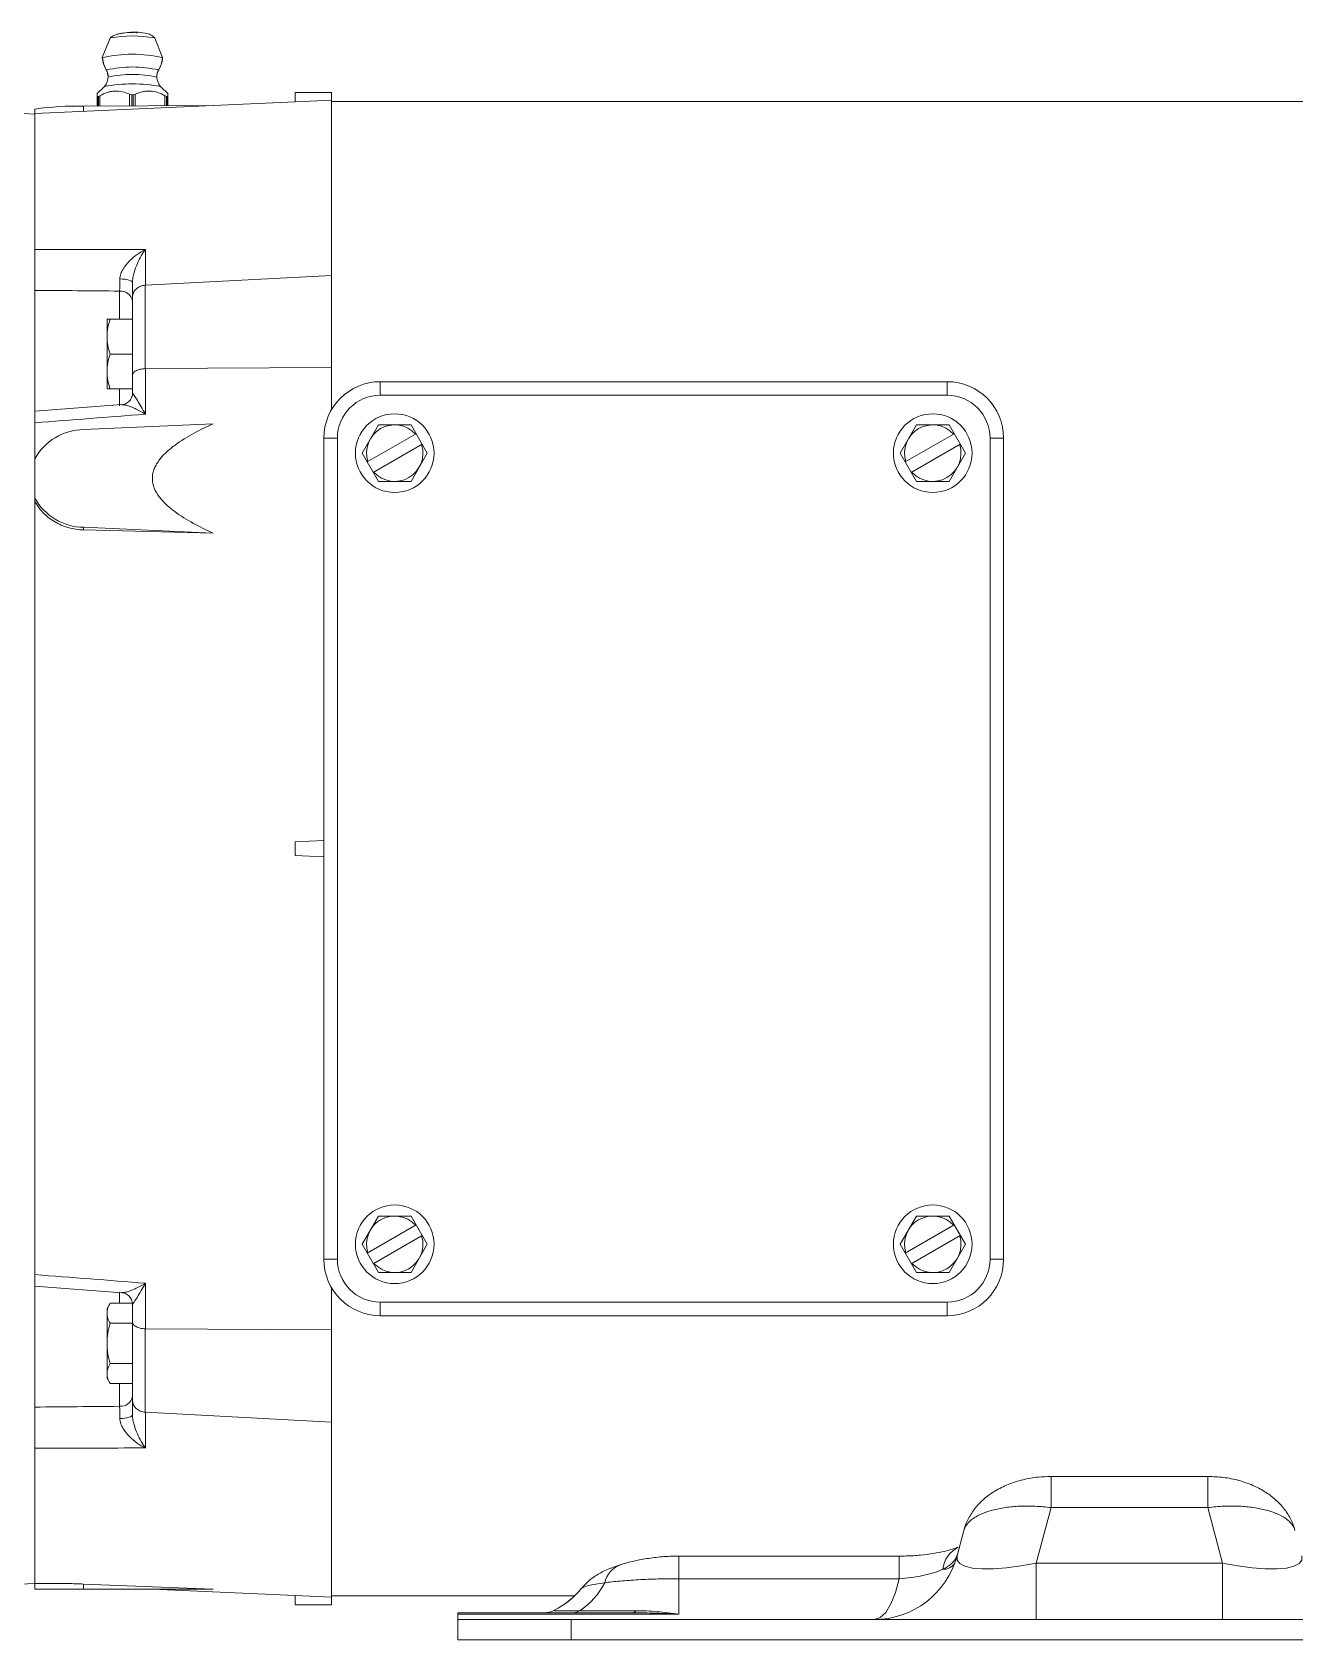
# Paper-space layout '_Front' of a CAD drawing. Header units: inches. Extents: x -11.6 to 6.2, y -3.6 to 3.6.
# Drawn here: x -6.07 to -0.49, y -3.5 to 3.61 of the extents above; entities that cross this region are included whole.
import ezdxf

# ---------------------------------------------------------------- set-up
doc = ezdxf.new("R2010")
doc.units = ezdxf.units.IN
doc.header["$MEASUREMENT"] = 0

psp = doc.layouts.new('_Front')

# ---------------------------------------------------------------- linework, layer by layer
at = {"color": 7, "linetype": 'Continuous', "lineweight": 15}
for p, q in [((-5.7284, 3.5857), (-5.7633, 3.4997)), ((-5.727, 3.5868), (-5.7284, 3.5857)), ((-5.5316, 3.5857), (-5.5329, 3.5868)), ((-5.4967, 3.4997), (-5.5316, 3.5857)), ((-5.7378, 3.414), (-5.7406, 3.4019)), ((-5.52, 3.4018), (-5.5222, 3.414)), ((-5.7556, 3.3712), (-5.7875, 3.3395)), ((-5.7543, 3.3721), (-5.7556, 3.3712)), ((-5.5044, 3.3712), (-5.5057, 3.372)), ((-5.4725, 3.3395), (-5.5044, 3.3712)), ((-4.91, 3.3038), (-4.91, 3.345)), ((-4.91, 3.345), (-4.75, 3.345)), ((-4.75, 1.941), (-4.75, 3.345)), ((-6.062, 3.25), (-6.6244, 3.2795)), ((-4.91, 3.3039), (-6.062, 3.253)), ((-6.062, 3.2723), (-6.062, 2.6516)), ((-5.2726, 3.2879), (-5.8461, 3.2853)), ((-5.7865, 3.3293), (-5.7865, 3.2856)), ((-5.6269, 3.3358), (-5.6331, 3.3358)), ((-5.4735, 3.287), (-5.4735, 3.3393)), ((-4.75, 3.3108), (-4.91, 3.3038)), ((2.5, 3.306), (-4.75, 3.306)), ((-6.062, 2.6333), (-6.062, 1.9048)), ((-5.5727, 2.6511), (-5.5727, 2.4926)), ((-5.63, 2.016), (-5.63, 2.504)), ((-5.5731, 2.4926), (-5.5731, 2.1237)), ((-4.75, 2.5364), (-5.5727, 2.4926)), ((-5.7425, 2.0342), (-5.7425, 2.3427)), ((-5.63, 2.3427), (-5.7287, 2.3427)), ((-5.63, 2.1885), (-5.7287, 2.1885)), ((-5.5727, 2.1237), (-4.75, 2.1283)), ((-5.5727, 2.1237), (-5.5727, 1.9223)), ((-4.5335, 2.006), (-4.5335, 2.066)), ((-4.5335, 2.066), (-2.0265, 2.066)), ((-2.0265, 2.006), (-2.0265, 2.066)), ((-5.63, 2.0342), (-5.7287, 2.0342)), ((-2.0265, 2.006), (-4.5335, 2.006)), ((-5.677, 1.9645), (-6.0622, 1.9358)), ((-6.062, 1.8844), (-6.062, -1.8844)), ((-5.8461, 1.8542), (-5.2724, 1.8802)), ((-4.5422, 1.875), (-4.6143, 1.75)), ((-4.5422, 1.875), (-4.3978, 1.875)), ((-4.3978, 1.875), (-4.3257, 1.75)), ((-2.1622, 1.875), (-2.2343, 1.75)), ((-2.1622, 1.875), (-2.0178, 1.875)), ((-2.0178, 1.875), (-1.9457, 1.75)), ((-4.7835, -1.816), (-4.7835, 1.816)), ((-4.7235, 1.816), (-4.7835, 1.816)), ((-4.7235, 1.816), (-4.7235, -1.816)), ((-4.5918, 1.7109), (-4.3752, 1.8359)), ((-4.5648, 1.6641), (-4.3482, 1.7891)), ((-2.2118, 1.7109), (-1.9952, 1.8359)), ((-2.1848, 1.6641), (-1.9682, 1.7891)), ((-1.7765, 1.816), (-1.8365, 1.816)), ((-1.8365, -1.816), (-1.8365, 1.816)), ((-1.7765, 1.816), (-1.7765, -1.816)), ((-4.6143, 1.75), (-4.5422, 1.625)), ((-4.3978, 1.625), (-4.3257, 1.75)), ((-2.2343, 1.75), (-2.1622, 1.625)), ((-2.0178, 1.625), (-1.9457, 1.75)), ((-4.3978, 1.625), (-4.5422, 1.625)), ((-2.0178, 1.625), (-2.1622, 1.625)), ((-5.2724, 1.3958), (-5.8461, 1.4218)), ((-5.8461, 1.4103), (-5.8461, 1.4218)), ((-5.2724, 1.3958), (-5.8461, 1.4103)), ((-4.7835, 0.0366), (-4.91, 0.03)), ((-4.91, 0.03), (-4.91, -0.03)), ((-4.91, -0.03), (-4.7835, -0.0366)), ((-4.5422, -1.625), (-4.6143, -1.75)), ((-4.5422, -1.625), (-4.3978, -1.625)), ((-4.3978, -1.625), (-4.3257, -1.75)), ((-2.1622, -1.625), (-2.2343, -1.75)), ((-2.1622, -1.625), (-2.0178, -1.625)), ((-2.0178, -1.625), (-1.9457, -1.75)), ((-4.5918, -1.7891), (-4.3752, -1.6641)), ((-2.2118, -1.7891), (-1.9952, -1.6641)), ((-4.6143, -1.75), (-4.5422, -1.875)), ((-4.5648, -1.8359), (-4.3482, -1.7109)), ((-4.3978, -1.875), (-4.3257, -1.75)), ((-2.2343, -1.75), (-2.1622, -1.875)), ((-2.1848, -1.8359), (-1.9682, -1.7109)), ((-2.0178, -1.875), (-1.9457, -1.75)), ((-4.7235, -1.816), (-4.7835, -1.816)), ((-1.7765, -1.816), (-1.8365, -1.816)), ((-6.062, -1.9048), (-6.062, -2.6333)), ((-4.3978, -1.875), (-4.5422, -1.875)), ((-2.0178, -1.875), (-2.1622, -1.875)), ((-6.0621, -1.9355), (-5.6772, -1.9647)), ((-5.5727, -1.9223), (-5.5727, -2.1237)), ((-4.75, -3.345), (-4.75, -1.941)), ((-5.7287, -2.0104), (-5.7425, -2.0342)), ((-5.7425, -2.3427), (-5.7425, -2.0342)), ((-5.63, -2.0104), (-5.7287, -2.0104)), ((-5.63, -2.504), (-5.63, -2.016)), ((-4.5335, -2.066), (-4.5335, -2.006)), ((-4.5335, -2.006), (-2.0265, -2.006)), ((-2.0265, -2.066), (-2.0265, -2.006)), ((-5.63, -2.0994), (-5.7287, -2.0994)), ((-5.5731, -2.1237), (-5.5731, -2.4926)), ((-4.75, -2.1283), (-5.5727, -2.1237)), ((-2.0265, -2.066), (-4.5335, -2.066)), ((-5.7425, -2.3427), (-5.7287, -2.3666)), ((-5.63, -2.2776), (-5.7287, -2.2776)), ((-5.63, -2.3666), (-5.7287, -2.3666)), ((-5.5727, -2.4926), (-4.75, -2.5364)), ((-5.5727, -2.4926), (-5.5727, -2.6511)), ((-6.062, -2.6516), (-6.062, -3.276)), ((-0.8733, -2.777), (-1.5667, -2.777)), ((-1.5667, -2.915), (-1.6324, -3.1603)), ((-0.8733, -2.915), (-1.5667, -2.915)), ((-0.8076, -3.1603), (-0.8733, -2.915)), ((-1.9825, -3.1287), (-1.9524, -3.0161)), ((-2.2389, -3.1296), (-3.213, -3.1296)), ((-3.213, -3.386), (-3.213, -3.1296)), ((-1.6324, -3.1603), (-0.8076, -3.1603)), ((-1.6324, -3.1603), (-1.6324, -3.4103)), ((-0.8076, -3.1603), (-0.8076, -3.4103)), ((-6.6244, -3.2795), (-6.062, -3.25)), ((-5.8461, -3.253), (-5.2724, -3.276)), ((-5.8461, -3.253), (-5.8461, -3.276)), ((-2.2389, -3.2294), (-3.213, -3.2294)), ((-6.062, -3.276), (-5.2724, -3.276)), ((-5.5419, -3.276), (-4.91, -3.3039)), ((-4.91, -3.3038), (-4.75, -3.3108)), ((-4.91, -3.3038), (-4.91, -3.345)), ((-4.75, -3.306), (-3.6748, -3.306)), ((-4.75, -3.345), (-4.91, -3.345)), ((-4.19, -3.3803), (-3.4177, -3.3803)), ((-4.19, -3.3803), (-4.19, -3.5)), ((-3.213, -3.386), (-4.19, -3.386)), ((-4.19, -3.4103), (1.75, -3.4103)), ((-3.69, -3.4103), (-3.69, -3.5)), ((-4.19, -3.5), (1.75, -3.5))]:
    psp.add_line(p, q, dxfattribs=at)
at = {"color": 8, "linetype": 'Continuous', "lineweight": 15}
for p, q in [((-5.8461, 3.2626), (-5.8461, 3.2853)), ((-5.784, 3.2856), (-5.784, 3.3279)), ((-5.7809, 3.3283), (-5.7809, 3.2856)), ((-5.7737, 3.2856), (-5.7737, 3.3312)), ((-5.6427, 3.3378), (-5.6427, 3.2862)), ((-5.6331, 3.2863), (-5.6331, 3.3358)), ((-5.6269, 3.3358), (-5.6269, 3.2863)), ((-5.6173, 3.2863), (-5.6173, 3.3378)), ((-5.4863, 3.3312), (-5.4863, 3.2869)), ((-5.4791, 3.287), (-5.4791, 3.3283)), ((-5.476, 3.3279), (-5.476, 3.287)), ((-5.6869, 2.3427), (-5.6869, 2.4669)), ((-5.6869, 1.9597), (-5.6869, 2.0342)), ((-5.6869, -2.0104), (-5.6869, -1.9618)), ((-5.6869, -2.4669), (-5.6869, -2.3666)), ((-1.5667, -2.915), (-1.5667, -2.777)), ((-0.8733, -2.777), (-0.8733, -2.915)), ((-1.9867, -3.1376), (-1.978, -3.1117)), ((-2.2389, -3.2294), (-2.2389, -3.1296))]:
    psp.add_line(p, q, dxfattribs=at)
at = {"color": 7, "linetype": 'Continuous', "lineweight": 15, "flags": 128}
for points in [[(-5.6856, 2.5207), (-5.6746, 2.5202), (-5.664, 2.5191), (-5.6544, 2.5175), (-5.6461, 2.5154), (-5.6392, 2.5129), (-5.6342, 2.5102), (-5.631, 2.5071), (-5.63, 2.504)], [(-5.6856, -2.5207), (-5.6746, -2.5202), (-5.664, -2.5191), (-5.6544, -2.5175), (-5.6461, -2.5154), (-5.6392, -2.5129), (-5.6342, -2.5102), (-5.631, -2.5071), (-5.63, -2.504)], [(-1.9825, -3.1287), (-1.9822, -3.1473), (-1.9705, -3.1627), (-1.9478, -3.1746), (-1.9147, -3.1826), (-1.872, -3.1864), (-1.821, -3.1861), (-1.763, -3.1815), (-1.6996, -3.1728), (-1.6324, -3.1603)], [(-0.8076, -3.1603), (-0.7404, -3.1728), (-0.677, -3.1815), (-0.619, -3.1861), (-0.568, -3.1864), (-0.5253, -3.1826), (-0.4922, -3.1746), (-0.4695, -3.1627), (-0.4578, -3.1473), (-0.4575, -3.1287)], [(-2.2389, -3.2294), (-2.2549, -3.2908), (-2.2749, -3.3414), (-2.298, -3.3792), (-2.3233, -3.4024), (-2.3496, -3.4103)]]:
    psp.add_lwpolyline(points, dxfattribs=at)
at = {"color": 7, "linetype": 'Continuous', "lineweight": 15}
for centre in [(-4.47, 1.75), (-2.09, 1.75), (-4.47, -1.75), (-2.09, -1.75)]:
    psp.add_circle(centre, 0.174, dxfattribs=at)
at = {"color": 8, "linetype": 'Continuous', "lineweight": 15}
for centre, radius, start, end in [((-5.6301, 3.0393), 0.5561, 79.93456, 100.04344), ((-5.63, 2.7083), 0.6753, 79.38848, 100.60203), ((-1.9214, -3.2027), 0.1253, 116.40479, 173.20375), ((-3.4312, -3.2728), 0.1128, 109.47399, 167.11035)]:
    psp.add_arc(centre, radius, start, end, dxfattribs=at)
at = {"color": 7, "linetype": 'Continuous', "lineweight": 15}
for centre, radius, start, end in [((-5.63, 3.5654), 0.047, 63.73355, 98.30083), ((-5.63, 2.9246), 0.59, 76.93346, 103.06654), ((-5.63, 2.9446), 0.5137, 76.93346, 103.06654), ((-5.63, 2.92), 0.5056, 77.68746, 102.31254), ((-5.8688, 1.865), 1.4205, 89.08369, 97.81681), ((-5.7435, 3.07), 0.2611, 98.24439, 98.92451), ((-5.5165, 3.07), 0.2611, 81.0755, 81.7556), ((-5.682, 2.4143), 0.0528, 9.85779, 95.22622), ((-4.5335, 1.816), 0.25, 90, 180), ((-2.0265, 1.816), 0.25, 0, 90), ((-4.5335, 1.816), 0.19, 90, 180), ((-2.0265, 1.816), 0.19, 0, 90), ((-5.842, 1.6025), 0.2517, 90.92545, 150.92492), ((-4.47, 1.75), 0.125, 42.4742, 197.5258), ((-2.09, 1.75), 0.125, 42.4742, 197.5258), ((-4.47, 1.75), 0.125, 222.4742, 17.5258), ((-2.09, 1.75), 0.125, 222.4742, 17.5258), ((-5.842, 1.6735), 0.2517, 209.07508, 269.07455), ((-4.47, -1.75), 0.125, 42.4742, 197.5258), ((-2.09, -1.75), 0.125, 42.4742, 197.5258), ((-4.47, -1.75), 0.125, 222.4742, 17.5258), ((-2.09, -1.75), 0.125, 222.4742, 17.5258), ((-4.5335, -1.816), 0.25, 180, 270), ((-4.5335, -1.816), 0.19, 180, 270), ((-2.0265, -1.816), 0.25, 270, 0), ((-2.0265, -1.816), 0.19, 270, 0), ((-5.682, -2.4143), 0.0528, 264.77378, 350.14221), ((-2.3496, -3.0303), 0.38, 270, 345), ((-2.0104, -3.1211), 0.0289, 325.09712, 344.78667), ((-2.0427, -3.1287), 0.0593, 267.00128, 327.8261), ((-3.8347, -3.0968), 0.3301, 303.82462, 332.8064), ((-3.9364, -3.0303), 0.38, 296.31927, 313.48737), ((-3.9364, -3.0303), 0.38, 296.85488, 320.5511), ((-3.8079, -3.2903), 0.09, 270.00017, 298.70652), ((-3.6819, -3.3241), 0.0562, 270.45674, 303.45393), ((-3.4199, -3.3623), 0.0182, 276.67039, 331.28243)]:
    psp.add_arc(centre, radius, start, end, dxfattribs=at)
for points, knots in [([(-5.6246, 3.6116), (-5.6307, 3.6114), (-5.6482, 3.6111), (-5.6726, 3.6084), (-5.6942, 3.6042), (-5.7091, 3.5996), (-5.7209, 3.5939), (-5.7253, 3.589), (-5.7274, 3.5866)], [0, 0, 0, 0, 0.137526, 0.39682, 0.543937, 0.696818, 0.850458, 1, 1, 1, 1]), ([(-5.5326, 3.5866), (-5.5347, 3.5894), (-5.5389, 3.5947), (-5.5519, 3.6026), (-5.5767, 3.61), (-5.6038, 3.6123), (-5.6218, 3.6117), (-5.6246, 3.6116)], [0, 0, 0, 0, 0.146011, 0.288443, 0.546686, 0.929294, 1, 1, 1, 1]), ([(-5.7622, 3.4977), (-5.7607, 3.4882), (-5.7578, 3.4691), (-5.7491, 3.452), (-5.7447, 3.4434)], [0, 0, 0, 0, 0.500025, 1, 1, 1, 1]), ([(-5.5153, 3.4434), (-5.5109, 3.452), (-5.5022, 3.4691), (-5.4993, 3.4882), (-5.4978, 3.4977)], [0, 0, 0, 0, 0.499975, 1, 1, 1, 1]), ([(-5.7447, 3.4434), (-5.7424, 3.4386), (-5.7378, 3.429), (-5.7372, 3.4182), (-5.7369, 3.4128)], [0, 0, 0, 0, 0.500065, 1, 1, 1, 1]), ([(-5.5231, 3.4128), (-5.5228, 3.4182), (-5.5222, 3.429), (-5.5176, 3.4386), (-5.5153, 3.4434)], [0, 0, 0, 0, 0.4999348, 1, 1, 1, 1]), ([(-5.7737, 3.3312), (-5.7633, 3.3369), (-5.7527, 3.3418), (-5.7364, 3.3471), (-5.7309, 3.3486), (-5.7197, 3.3507), (-5.7139, 3.3514), (-5.6969, 3.3523), (-5.6858, 3.3512), (-5.664, 3.3463), (-5.6532, 3.3425), (-5.6427, 3.3378)], [0, 0, 0, 0, 0.25, 0.25, 0.375, 0.375, 0.5, 0.5, 0.75, 0.75, 1, 1, 1, 1]), ([(-5.739, 3.4021), (-5.7407, 3.3963), (-5.744, 3.3846), (-5.7508, 3.3763), (-5.7542, 3.3721)], [0, 0, 0, 0, 0.494066, 1, 1, 1, 1]), ([(-5.6173, 3.3378), (-5.6068, 3.3425), (-5.5962, 3.3462), (-5.5799, 3.3499), (-5.5744, 3.3508), (-5.5632, 3.3519), (-5.5575, 3.352), (-5.5405, 3.3512), (-5.5293, 3.3489), (-5.5075, 3.3418), (-5.4967, 3.3369), (-5.4863, 3.3312)], [0, 0, 0, 0, 0.25, 0.25, 0.375, 0.375, 0.5, 0.5, 0.75, 0.75, 1, 1, 1, 1]), ([(-5.5058, 3.3721), (-5.5092, 3.3763), (-5.516, 3.3846), (-5.5193, 3.3963), (-5.521, 3.4021)], [0, 0, 0, 0, 0.505934, 1, 1, 1, 1]), ([(-5.7865, 3.3377), (-5.7865, 3.3378), (-5.7865, 3.338), (-5.7865, 3.3312), (-5.7865, 3.3293)], [0, 0, 0, 0, 0.707506, 1, 1, 1, 1]), ([(-5.6856, 2.5207), (-5.6855, 2.5283), (-5.684, 2.5359), (-5.679, 2.5508), (-5.6755, 2.5579), (-5.6636, 2.578), (-5.6535, 2.5901), (-5.6321, 2.6114), (-5.6206, 2.6209), (-5.597, 2.6377), (-5.5848, 2.6449), (-5.5727, 2.6511)], [0, 0, 0, 0, 0.125, 0.125, 0.25, 0.25, 0.5, 0.5, 0.75, 0.75, 1, 1, 1, 1]), ([(-5.63, 2.504), (-5.63, 2.512), (-5.6291, 2.5198), (-5.6264, 2.5349), (-5.6246, 2.5422), (-5.6185, 2.5633), (-5.6135, 2.5764), (-5.5973, 2.6127), (-5.585, 2.6336), (-5.5727, 2.6511)], [0, 0, 0, 0, 0.125, 0.125, 0.25, 0.25, 0.5, 0.5, 1, 1, 1, 1]), ([(-5.6869, 2.4669), (-5.6866, 2.4743), (-5.6863, 2.4827), (-5.6859, 2.5008), (-5.6857, 2.5104), (-5.6856, 2.5207)], [0, 0, 0, 0, 0.5, 0.5, 1, 1, 1, 1]), ([(-5.5731, 2.4926), (-5.5809, 2.4922), (-5.5884, 2.4906), (-5.5988, 2.4862), (-5.6021, 2.4845), (-5.6082, 2.4806), (-5.6111, 2.4783), (-5.6189, 2.4709), (-5.623, 2.4651), (-5.6272, 2.4557), (-5.6282, 2.4525), (-5.6296, 2.4458), (-5.63, 2.4424), (-5.63, 2.439)], [0, 0, 0, 0, 0.25, 0.25, 0.375, 0.375, 0.5, 0.5, 0.75, 0.75, 0.875, 0.875, 1, 1, 1, 1]), ([(-5.7425, 2.3427), (-5.7425, 2.3427), (-5.7412, 2.3427), (-5.7364, 2.3427), (-5.7329, 2.3427), (-5.7287, 2.3427)], [0, 0, 0, 0, 0.5, 0.5, 1, 1, 1, 1]), ([(-5.7425, 2.2656), (-5.7425, 2.2525), (-5.7412, 2.2395), (-5.7364, 2.2138), (-5.7329, 2.2011), (-5.7287, 2.1885)], [0, 0, 0, 0, 0.5, 0.5, 1, 1, 1, 1]), ([(-5.7287, 2.1885), (-5.7329, 2.1759), (-5.7364, 2.1631), (-5.7412, 2.1374), (-5.7425, 2.1244), (-5.7425, 2.1114)], [0, 0, 0, 0, 0.5, 0.5, 1, 1, 1, 1]), ([(-5.7425, 2.1114), (-5.7425, 2.0983), (-5.7412, 2.0851), (-5.7363, 2.0594), (-5.7329, 2.0467), (-5.7287, 2.0342)], [0, 0, 0, 0, 0.5, 0.5, 1, 1, 1, 1]), ([(-5.5731, 2.1237), (-5.5809, 2.1235), (-5.5884, 2.1226), (-5.5988, 2.1201), (-5.6021, 2.1192), (-5.6082, 2.117), (-5.6111, 2.1157), (-5.6189, 2.1116), (-5.623, 2.1084), (-5.6272, 2.1033), (-5.6282, 2.1015), (-5.6296, 2.0978), (-5.63, 2.096), (-5.63, 2.0941)], [0, 0, 0, 0, 0.25, 0.25, 0.375, 0.375, 0.5, 0.5, 0.75, 0.75, 0.875, 0.875, 1, 1, 1, 1]), ([(-5.6303, 2.015), (-5.6302, 2.0144), (-5.6295, 2.0074), (-5.6351, 1.9901), (-5.6496, 1.9733), (-5.6664, 1.9652), (-5.6737, 1.9645), (-5.6765, 1.9643)], [0, 0, 0, 0, 0.028884, 0.314901, 0.6158955, 0.8548964, 1, 1, 1, 1]), ([(-5.63, 2.016), (-5.63, 2.0158), (-5.6291, 2.0146), (-5.6264, 2.0109), (-5.6246, 2.0084), (-5.6185, 1.9996), (-5.6135, 1.992), (-5.5973, 1.9664), (-5.585, 1.9454), (-5.5727, 1.9223)], [0, 0, 0, 0, 0.125, 0.125, 0.25, 0.25, 0.5, 0.5, 1, 1, 1, 1]), ([(-5.2724, 1.3958), (-5.3025, 1.4093), (-5.332, 1.4237), (-5.3893, 1.4551), (-5.4171, 1.4721), (-5.4557, 1.5007), (-5.4681, 1.5108), (-5.4913, 1.5324), (-5.5019, 1.5439), (-5.5204, 1.5685), (-5.5283, 1.5818), (-5.5365, 1.6026), (-5.5386, 1.6097), (-5.5414, 1.6243), (-5.5421, 1.6317), (-5.5419, 1.6463), (-5.5411, 1.6536), (-5.5381, 1.6681), (-5.5358, 1.6753), (-5.5302, 1.6892), (-5.5268, 1.6959), (-5.519, 1.7089), (-5.5147, 1.7153), (-5.5005, 1.7337), (-5.4898, 1.745), (-5.4668, 1.7663), (-5.4543, 1.7764), (-5.4155, 1.8049), (-5.3881, 1.8216), (-5.3314, 1.8526), (-5.3022, 1.8668), (-5.2724, 1.8802)], [0, 0, 0, 0, 0.125, 0.125, 0.25, 0.25, 0.3125, 0.3125, 0.375, 0.375, 0.4375, 0.4375, 0.46875, 0.46875, 0.5, 0.5, 0.53125, 0.53125, 0.5625, 0.5625, 0.59375, 0.59375, 0.625, 0.625, 0.6875, 0.6875, 0.75, 0.75, 0.875, 0.875, 1, 1, 1, 1]), ([(-5.8461, 1.4103), (-5.8693, 1.4109), (-5.8918, 1.4143), (-5.9245, 1.4237), (-5.9353, 1.4275), (-5.9558, 1.4364), (-5.9657, 1.4414), (-5.9846, 1.4527), (-5.9936, 1.459), (-6.0107, 1.4727), (-6.0186, 1.4799), (-6.0332, 1.4954), (-6.0399, 1.5035), (-6.052, 1.5207), (-6.0574, 1.5297), (-6.062, 1.5389)], [0, 0, 0, 0, 0.25, 0.25, 0.375, 0.375, 0.5, 0.5, 0.625, 0.625, 0.75, 0.75, 0.875, 0.875, 1, 1, 1, 1]), ([(-5.6764, -1.9643), (-5.6741, -1.9644), (-5.6669, -1.965), (-5.6503, -1.9727), (-5.636, -1.989), (-5.6297, -2.0061), (-5.6304, -2.0144), (-5.6306, -2.0165)], [0, 0, 0, 0, 0.1212357, 0.3809742, 0.6475654, 0.9113443, 1, 1, 1, 1]), ([(-5.63, -2.016), (-5.63, -2.0158), (-5.6291, -2.0146), (-5.6264, -2.0109), (-5.6246, -2.0084), (-5.6185, -1.9996), (-5.6135, -1.992), (-5.5973, -1.9664), (-5.585, -1.9454), (-5.5727, -1.9223)], [0, 0, 0, 0, 0.125, 0.125, 0.25, 0.25, 0.5, 0.5, 1, 1, 1, 1]), ([(-5.7425, -2.0549), (-5.7425, -2.0474), (-5.7412, -2.0397), (-5.7363, -2.0249), (-5.7329, -2.0176), (-5.7287, -2.0104)], [0, 0, 0, 0, 0.5, 0.5, 1, 1, 1, 1]), ([(-5.7287, -2.0994), (-5.7329, -2.0922), (-5.7364, -2.0848), (-5.7412, -2.0699), (-5.7425, -2.0624), (-5.7425, -2.0549)], [0, 0, 0, 0, 0.5, 0.5, 1, 1, 1, 1]), ([(-5.5731, -2.1237), (-5.5809, -2.1235), (-5.5884, -2.1226), (-5.5988, -2.1201), (-5.6021, -2.1192), (-5.6082, -2.117), (-5.6111, -2.1157), (-5.6189, -2.1116), (-5.623, -2.1084), (-5.6272, -2.1033), (-5.6282, -2.1015), (-5.6296, -2.0978), (-5.63, -2.096), (-5.63, -2.0941)], [0, 0, 0, 0, 0.25, 0.25, 0.375, 0.375, 0.5, 0.5, 0.75, 0.75, 0.875, 0.875, 1, 1, 1, 1]), ([(-5.7425, -2.1885), (-5.7425, -2.2036), (-5.7412, -2.2187), (-5.7364, -2.2484), (-5.7329, -2.263), (-5.7287, -2.2776)], [0, 0, 0, 0, 0.5, 0.5, 1, 1, 1, 1]), ([(-5.7425, -2.3221), (-5.7425, -2.3296), (-5.7412, -2.3372), (-5.7364, -2.352), (-5.7329, -2.3593), (-5.7287, -2.3666)], [0, 0, 0, 0, 0.5, 0.5, 1, 1, 1, 1]), ([(-5.6856, -2.5207), (-5.6857, -2.5104), (-5.6859, -2.5008), (-5.6863, -2.4827), (-5.6866, -2.4743), (-5.6869, -2.4669)], [0, 0, 0, 0, 0.5, 0.5, 1, 1, 1, 1]), ([(-5.5731, -2.4926), (-5.5809, -2.4922), (-5.5884, -2.4906), (-5.5988, -2.4862), (-5.6021, -2.4845), (-5.6082, -2.4806), (-5.6111, -2.4783), (-5.6189, -2.4709), (-5.623, -2.4651), (-5.6272, -2.4557), (-5.6282, -2.4525), (-5.6296, -2.4458), (-5.63, -2.4424), (-5.63, -2.439)], [0, 0, 0, 0, 0.25, 0.25, 0.375, 0.375, 0.5, 0.5, 0.75, 0.75, 0.875, 0.875, 1, 1, 1, 1]), ([(-5.6856, -2.5207), (-5.6855, -2.5283), (-5.684, -2.5359), (-5.679, -2.5508), (-5.6755, -2.5579), (-5.6636, -2.578), (-5.6535, -2.5901), (-5.6321, -2.6114), (-5.6206, -2.6209), (-5.597, -2.6377), (-5.5848, -2.6449), (-5.5727, -2.6511)], [0, 0, 0, 0, 0.125, 0.125, 0.25, 0.25, 0.5, 0.5, 0.75, 0.75, 1, 1, 1, 1]), ([(-5.63, -2.504), (-5.63, -2.512), (-5.6291, -2.5198), (-5.6264, -2.5349), (-5.6246, -2.5422), (-5.6185, -2.5633), (-5.6135, -2.5764), (-5.5973, -2.6127), (-5.585, -2.6336), (-5.5727, -2.6511)], [0, 0, 0, 0, 0.125, 0.125, 0.25, 0.25, 0.5, 0.5, 1, 1, 1, 1]), ([(-1.5667, -2.7777), (-1.5853, -2.778), (-1.6271, -2.7786), (-1.6915, -2.7904), (-1.7564, -2.8109), (-1.8146, -2.8397), (-1.8635, -2.875), (-1.9031, -2.9157), (-1.9321, -2.9615), (-1.9484, -2.9956), (-1.9517, -3.0146), (-1.9519, -3.0162)], [0, 0, 0, 0, 0.109702, 0.246632, 0.38933, 0.524716, 0.651168, 0.769474, 0.880991, 0.9904, 1, 1, 1, 1]), ([(-0.4887, -3.0161), (-0.4896, -3.0117), (-0.4937, -2.9905), (-0.511, -2.9557), (-0.5393, -2.9131), (-0.5764, -2.8755), (-0.6213, -2.8425), (-0.6748, -2.8147), (-0.7364, -2.7935), (-0.8036, -2.7796), (-0.85, -2.778), (-0.873, -2.7771)], [0, 0, 0, 0, 0.027781, 0.133009, 0.238426, 0.348899, 0.463929, 0.590789, 0.725312, 0.864066, 1, 1, 1, 1]), ([(-1.5667, -2.915), (-1.5904, -2.912), (-1.6137, -2.91), (-1.6483, -2.9085), (-1.6597, -2.9082), (-1.6824, -2.9082), (-1.6937, -2.9084), (-1.7269, -2.9099), (-1.748, -2.9118), (-1.7781, -2.9161), (-1.7879, -2.9178), (-1.8069, -2.9216), (-1.8162, -2.9237), (-1.8427, -2.9308), (-1.8587, -2.9363), (-1.8804, -2.9457), (-1.8872, -2.949), (-1.9001, -2.956), (-1.906, -2.9598), (-1.9224, -2.9713), (-1.9312, -2.9795), (-1.9449, -2.9971), (-1.9498, -3.0064), (-1.9524, -3.0161)], [0, 0, 0, 0, 0.125, 0.125, 0.1875, 0.1875, 0.25, 0.25, 0.375, 0.375, 0.4375, 0.4375, 0.5, 0.5, 0.625, 0.625, 0.6875, 0.6875, 0.75, 0.75, 0.875, 0.875, 1, 1, 1, 1]), ([(-0.4876, -3.0161), (-0.4902, -3.0064), (-0.495, -2.9972), (-0.5052, -2.9841), (-0.5091, -2.9798), (-0.518, -2.9715), (-0.5231, -2.9675), (-0.5395, -2.9559), (-0.5522, -2.9489), (-0.5738, -2.9395), (-0.5815, -2.9365), (-0.5977, -2.931), (-0.6063, -2.9284), (-0.6327, -2.9214), (-0.6516, -2.9176), (-0.6918, -2.9118), (-0.7133, -2.9098), (-0.7572, -2.9079), (-0.7798, -2.9079), (-0.8259, -2.9099), (-0.8496, -2.912), (-0.8733, -2.915)], [0, 0, 0, 0, 0.125, 0.125, 0.1875, 0.1875, 0.25, 0.25, 0.375, 0.375, 0.4375, 0.4375, 0.5, 0.5, 0.625, 0.625, 0.75, 0.75, 0.875, 0.875, 1, 1, 1, 1]), ([(-1.978, -3.0895), (-1.9855, -3.0924), (-2.0019, -3.0989), (-2.0392, -3.1091), (-2.0869, -3.1185), (-2.1436, -3.1256), (-2.1956, -3.1293), (-2.2279, -3.1292), (-2.2389, -3.1292)], [0, 0, 0, 0, 0.139958, 0.308681, 0.493886, 0.691339, 0.895217, 1, 1, 1, 1]), ([(-3.4692, -3.1669), (-3.4911, -3.1742), (-3.5307, -3.1871), (-3.58, -3.2148), (-3.617, -3.2421), (-3.6349, -3.2636), (-3.6418, -3.272)], [0, 0, 0, 0, 0.338035, 0.609495, 0.848824, 1, 1, 1, 1]), ([(-3.2129, -3.1302), (-3.2204, -3.1301), (-3.2512, -3.1293), (-3.3047, -3.1336), (-3.3715, -3.1427), (-3.4266, -3.1542), (-3.4572, -3.1635), (-3.4686, -3.167)], [0, 0, 0, 0, 0.08165, 0.336148, 0.586489, 0.846514, 1, 1, 1, 1]), ([(-2.0458, -3.1879), (-2.0581, -3.1938), (-2.0716, -3.1989), (-2.0937, -3.2058), (-2.1014, -3.208), (-2.1172, -3.212), (-2.1252, -3.2138), (-2.15, -3.2189), (-2.1672, -3.2217), (-2.2028, -3.2263), (-2.2208, -3.2281), (-2.2389, -3.2294)], [0, 0, 0, 0, 0.25, 0.25, 0.375, 0.375, 0.5, 0.5, 0.75, 0.75, 1, 1, 1, 1]), ([(-1.9867, -3.1376), (-1.9893, -3.1424), (-1.9924, -3.1471), (-2, -3.1561), (-2.0044, -3.1605), (-2.0194, -3.1731), (-2.0315, -3.1808), (-2.0458, -3.1879)], [0, 0, 0, 0, 0.25, 0.25, 0.5, 0.5, 1, 1, 1, 1]), ([(-6.062, -3.2515), (-6.0574, -3.2513), (-6.052, -3.2512), (-6.0399, -3.251), (-6.0332, -3.2508), (-6.0186, -3.2506), (-6.0107, -3.2505), (-5.9936, -3.2504), (-5.9846, -3.2503), (-5.9657, -3.2504), (-5.9558, -3.2504), (-5.9353, -3.2506), (-5.9245, -3.2508), (-5.8918, -3.2514), (-5.8693, -3.2521), (-5.8461, -3.253)], [0, 0, 0, 0, 0.125, 0.125, 0.25, 0.25, 0.375, 0.375, 0.5, 0.5, 0.625, 0.625, 0.75, 0.75, 1, 1, 1, 1]), ([(-3.213, -3.2294), (-3.2286, -3.2294), (-3.2442, -3.2295), (-3.2751, -3.2299), (-3.2902, -3.2302), (-3.3352, -3.2314), (-3.3643, -3.2325), (-3.4207, -3.2357), (-3.4472, -3.2376), (-3.4966, -3.2421), (-3.5197, -3.2447), (-3.5411, -3.2476)], [0, 0, 0, 0, 0.125, 0.125, 0.25, 0.25, 0.5, 0.5, 0.75, 0.75, 1, 1, 1, 1]), ([(-3.6509, -3.371), (-3.6179, -3.371), (-3.5807, -3.371), (-3.529, -3.371), (-3.5184, -3.371), (-3.4966, -3.371), (-3.4854, -3.371), (-3.4515, -3.371), (-3.4281, -3.371), (-3.4039, -3.371)], [0, 0, 0, 0, 0.5, 0.5, 0.625, 0.625, 0.75, 0.75, 1, 1, 1, 1]), ([(-3.4177, -3.3803), (-3.3838, -3.3803), (-3.3497, -3.381), (-3.2815, -3.3831), (-3.2473, -3.3845), (-3.213, -3.386)], [0, 0, 0, 0, 0.5, 0.5, 1, 1, 1, 1]), ([(-3.4039, -3.371), (-3.3721, -3.371), (-3.3404, -3.3728), (-3.2769, -3.3783), (-3.245, -3.3821), (-3.213, -3.386)], [0, 0, 0, 0, 0.5, 0.5, 1, 1, 1, 1])]:
    psp.add_open_spline(points, degree=3, knots=knots, dxfattribs=at)
for points in [[(-5.7634, 3.4993), (-5.7617, 3.4804), (-5.7557, 3.4614), (-5.7461, 3.445)], [(-5.4966, 3.4993), (-5.4983, 3.4804), (-5.5043, 3.4614), (-5.5139, 3.445)], [(-5.7378, 3.414), (-5.7378, 3.4247), (-5.7408, 3.4357), (-5.7461, 3.445)], [(-5.5222, 3.414), (-5.5222, 3.4247), (-5.5192, 3.4357), (-5.5139, 3.445)], [(-5.784, 3.3279), (-5.7857, 3.3276), (-5.7865, 3.3281), (-5.7865, 3.3293)], [(-5.7737, 3.3312), (-5.7765, 3.3296), (-5.7791, 3.3286), (-5.7809, 3.3283)], [(-5.6331, 3.3358), (-5.6366, 3.3358), (-5.64, 3.3365), (-5.6427, 3.3378)], [(-5.6173, 3.3378), (-5.62, 3.3365), (-5.6234, 3.3358), (-5.6269, 3.3358)], [(-5.4791, 3.3283), (-5.4809, 3.3286), (-5.4835, 3.3296), (-5.4863, 3.3312)], [(-5.4735, 3.3293), (-5.4735, 3.3281), (-5.4743, 3.3276), (-5.476, 3.3279)], [(-6.062, 2.6516), (-5.8989, 2.6516), (-5.7358, 2.6514), (-5.5727, 2.6511)], [(-6.062, 2.6516), (-6.062, 2.6463), (-6.062, 2.6401), (-6.062, 2.6333)], [(-5.5727, 2.4926), (-5.5728, 2.4926), (-5.573, 2.4926), (-5.5731, 2.4926)], [(-5.6869, 2.4669), (-5.8119, 2.4681), (-5.937, 2.4692), (-6.062, 2.4701)], [(-5.7287, 2.3427), (-5.7371, 2.3175), (-5.7425, 2.2919), (-5.7425, 2.2656)], [(-5.5731, 2.1237), (-5.573, 2.1237), (-5.5728, 2.1237), (-5.5727, 2.1237)], [(-5.7287, 2.0342), (-5.7371, 2.0342), (-5.7425, 2.0342), (-5.7425, 2.0342)], [(-5.5727, 1.9223), (-5.7358, 1.9095), (-5.8989, 1.8969), (-6.062, 1.8844)], [(-6.062, 1.9048), (-6.062, 1.8988), (-6.062, 1.8919), (-6.062, 1.8844)], [(-6.062, -1.8844), (-5.8989, -1.8969), (-5.7358, -1.9095), (-5.5727, -1.9223)], [(-6.062, -1.8844), (-6.062, -1.892), (-6.062, -1.8987), (-6.062, -1.9048)], [(-5.7287, -2.0994), (-5.7371, -2.1286), (-5.7425, -2.1582), (-5.7425, -2.1885)], [(-5.5727, -2.1237), (-5.5728, -2.1237), (-5.573, -2.1237), (-5.5731, -2.1237)], [(-5.7287, -2.2776), (-5.7371, -2.2921), (-5.7425, -2.3069), (-5.7425, -2.3221)], [(-6.062, -2.4701), (-5.937, -2.4692), (-5.8119, -2.4681), (-5.6869, -2.4669)], [(-5.5731, -2.4926), (-5.573, -2.4926), (-5.5728, -2.4926), (-5.5727, -2.4926)], [(-6.062, -2.6333), (-6.062, -2.6401), (-6.062, -2.6463), (-6.062, -2.6516)], [(-5.5727, -2.6511), (-5.7358, -2.6514), (-5.8989, -2.6516), (-6.062, -2.6516)]]:
    psp.add_open_spline(points, degree=3, dxfattribs=at)
at = {"color": 8, "linetype": 'Continuous', "lineweight": 15}
for points, knots in [([(-5.5727, 1.9223), (-5.5728, 1.9224), (-5.5883, 1.932), (-5.6182, 1.9481), (-5.6558, 1.9627), (-5.671, 1.9633), (-5.6769, 1.9635)], [0, 0, 0, 0, 0.0030004, 0.3922125, 0.7645388, 1, 1, 1, 1]), ([(-5.6771, -1.9635), (-5.6711, -1.9633), (-5.6559, -1.9627), (-5.6182, -1.9481), (-5.5883, -1.932), (-5.5728, -1.9224), (-5.5727, -1.9223)], [0, 0, 0, 0, 0.2368939, 0.6085225, 0.9970052, 1, 1, 1, 1]), ([(-3.5411, -3.2476), (-3.5682, -3.2513), (-3.6214, -3.2585), (-3.6354, -3.2675), (-3.6423, -3.272)], [0, 0, 0, 0, 0.509109, 1, 1, 1, 1]), ([(-3.7634, -3.371), (-3.7646, -3.371), (-3.7675, -3.371), (-3.7492, -3.371), (-3.716, -3.371), (-3.6752, -3.371), (-3.6509, -3.371)], [0, 0, 0, 0, 0.169244, 0.404539, 0.646641, 1, 1, 1, 1])]:
    psp.add_open_spline(points, degree=3, knots=knots, dxfattribs=at)

doc.saveas('drawing.dxf')
